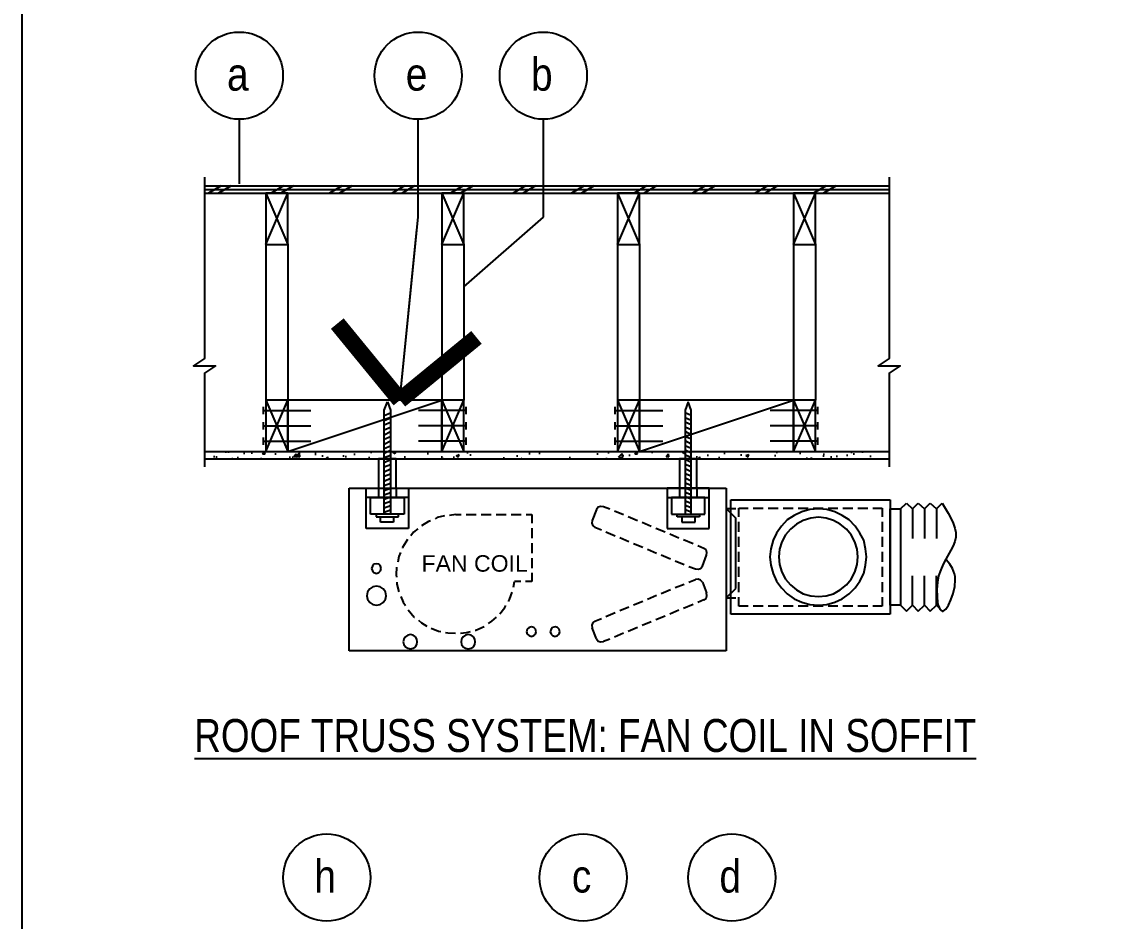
# Model space of a CAD drawing. Header units: inches. Extents: x -22 to 145, y -20 to 61.
# Drawn here: x 76.647 to 79.748, y 20.231 to 22.788 of the extents above; entities that cross this region are included whole.
import ezdxf
from ezdxf.enums import TextEntityAlignment as Align

# ---------------------------------------------------------------- set-up
doc = ezdxf.new("R2010")
doc.units = ezdxf.units.IN
doc.header["$MEASUREMENT"] = 0
doc.linetypes.add('DASHEDX2', pattern=[1.5, 1, -0.5])
for name, color, linetype in [('DET-3', 3, 'Continuous'), ('GEC_BORDER', 2, 'Continuous'), ('M-DET-MEDIUM', 3, 'Continuous'), ('M-DET-THIN', 9, 'Continuous'), ('M-DET-TXT', 2, 'Continuous')]:
    doc.layers.add(name, color=color, linetype=linetype)
doc.styles.add('16-SD6 64888$0$ARC-TEXT', font='arial.ttf', dxfattribs={"width": 0.86, "height": 4.5})
doc.styles.add('ARC-TEXT', font='arial.ttf', dxfattribs={"width": 1.00018, "height": 0.0938})
doc.dimstyles.new('GEC-DIMSTYLE$7', dxfattribs={"dimscale": 12, "dimtxt": 1.125, "dimasz": 0.03125, "dimexe": 0.0625, "dimexo": 0.0625, "dimgap": 0.0625, "dimtad": 1, "dimdec": 4, "dimzin": 3, "dimdsep": 46, "dimlunit": 4, "dimtxsty": 'ARC-TEXT', "dimblk1": 'LEADER-ARROW', "dimblk2": 'LEADER-ARROW', "dimsah": 1, "dimcen": 0.03125, "dimclrd": 1, "dimclrt": 2, "dimadec": 0, "dimazin": 0, "dimtfac": 1, "dimtdec": 4, "dimtix": 1, "dimtmove": 2, "dimatfit": 3, "dimldrblk": 'LEADER-ARROW', "dimfxl": 1, "dimfrac": 2, "dimtzin": 3, "dimarcsym": 0})

# ---------------------------------------------------------------- blocks, each defined once
blk = doc.blocks.new('LEADER-ARROW')
at = {"color": 1}
blk.add_line((0, 0), (-1.2999, 0), dxfattribs=at)
at = {"color": 1, "const_width": 0.125}
for points in [[(0, 0), (-0.5303, 0.5303)], [(0, 0), (-0.5303, -0.5303)]]:
    blk.add_lwpolyline(points, dxfattribs=at)
blk = doc.blocks.new('Note-ref')
at = {"linetype": 'Continuous', "ltscale": 6}
blk.add_circle((0.124, 0), 0.124, dxfattribs=at)
at = {"linetype": 'Continuous', "ltscale": 12, "style": 'ARC-TEXT', "width": 0.85}
blk.add_attdef('X', text='', height=0.093, dxfattribs=at).set_placement((0.1195, -0.0426), align=Align.CENTER)
blk = doc.blocks.new('*U1116')
at = {"layer": 'M-DET-MEDIUM'}
for p, q in [((0, 3.5), (0, 0)), ((1.5, 3.5), (0, 3.5)), ((1.5, 0), (1.5, 3.5)), ((0, 0), (1.5, 0))]:
    blk.add_line(p, q, dxfattribs=at)
at = {"layer": 'M-DET-THIN'}
for p, q in [((0, 3.5), (1.5, 0)), ((0, 0), (1.5, 3.5))]:
    blk.add_line(p, q, dxfattribs=at)
blk = doc.blocks.new('NAIL_LG')
at = {"layer": 'DET-3'}
for p, q in [((-0.25, 0.173), (0.25, 0.173)), ((0, 0.173), (0, -3.077))]:
    blk.add_line(p, q, dxfattribs=at)

msp = doc.modelspace()

# ---------------------------------------------------------------- hatches: boundary and pattern name
at = {"layer": 'M-DET-THIN'}
h = msp.add_hatch(dxfattribs=at)
h.set_pattern_fill('AR-CONC', color=9, scale=0.0125)
h.set_pattern_definition([(50, (84.21156, 17.25779), (0.0896575, -0.007844), [0.009375, -0.103125]), (355, (84.21156, 17.25779), (-0.0173439, 0.094024), [0.0075, -0.0825]), (100.4514, (84.21903, 17.25714), (0.0723136, 0.08618), [0.0079675, -0.0876428]), (46.1842, (84.21156, 17.28279), (0.1334052, -0.0206899), [0.0140625, -0.1546875]), (96.6356, (84.22268, 17.28107), (0.1168327, 0.1217648), [0.0119513, -0.1314642]), (351.1842, (84.21156, 17.2828), (0.1168327, 0.1217648), [0.01125, -0.12375]), (21, (84.22406, 17.27654), (0.0746134, -0.05032736), [0.009375, -0.103125]), (326, (84.22406, 17.27654), (0.0304144, 0.0906438), [0.0075, -0.0825]), (71.4514, (84.23028, 17.27235), (0.1050278, 0.0403164), [0.0079675, -0.0876428]), (37.5, (84.211562, 17.257794), (0.00151998, 0.04161173), [0, -0.0815, 0, -0.08375, 0, -0.0828125]), (7.5, (84.211562, 17.257794), (0.0328837, 0.04930146), [0, -0.04775, 0, -0.079625, 0, -0.0315625]), (327.5, (84.183687, 17.257794), (0.0667278, -0.00281936), [0, -0.03125, 0, -0.0975, 0, -0.129375]), (317.5, (84.17119, 17.257794), (0.07289827, 0.01251312), [0, -0.040625, 0, -0.06475, 0, -0.091875])])
h.paths.add_polyline_path([(78.53315, 21.5457), (78.53315, 21.56653), (78.40373, 21.56653), (77.69533, 21.56653), (77.69533, 21.5457)])
h.paths.add_polyline_path([(77.40373, 21.56653), (77.16699, 21.56653), (77.16699, 21.5457), (77.67769, 21.5457), (77.67769, 21.56653)])
h.paths.add_polyline_path([(78.55079, 21.56653), (78.55079, 21.5457), (79.11348, 21.5457), (79.11348, 21.56653)])

# ---------------------------------------------------------------- linework, layer by layer
at = {"layer": 'GEC_BORDER', "color": 3}
msp.add_lwpolyline([(86.1472, 27.34848), (76.6472, 27.34848), (76.6472, 17.67848), (86.1472, 17.67848)], close=True, dxfattribs=at)
at = {"layer": 'M-DET-MEDIUM'}
for p, q in [((77.16699, 22.32113), (79.11348, 22.32113)), ((79.11348, 22.31019), (77.16699, 22.31019)), ((77.16699, 22.30053), (79.11348, 22.30053)), ((77.21395, 22.32113), (77.17828, 22.30053)), ((77.24231, 22.32113), (77.20663, 22.30053)), ((77.39148, 22.32113), (77.35581, 22.30053)), ((77.41984, 22.32113), (77.38417, 22.30053)), ((77.55804, 22.32113), (77.52236, 22.30053)), ((77.58639, 22.32113), (77.55072, 22.30053)), ((77.73557, 22.32113), (77.6999, 22.30053)), ((77.76393, 22.32113), (77.72825, 22.30053)), ((77.90212, 22.32113), (77.86645, 22.30053)), ((77.93048, 22.32113), (77.89481, 22.30053)), ((78.07966, 22.32113), (78.04399, 22.30053)), ((78.10802, 22.32113), (78.07234, 22.30053)), ((78.24621, 22.32113), (78.21054, 22.30053)), ((78.27457, 22.32113), (78.2389, 22.30053)), ((78.42375, 22.32113), (78.38807, 22.30053)), ((78.4521, 22.32113), (78.41643, 22.30053)), ((78.5903, 22.32113), (78.55463, 22.30053)), ((78.61866, 22.32113), (78.58298, 22.30053)), ((78.76783, 22.32113), (78.73216, 22.30053)), ((78.79619, 22.32113), (78.76052, 22.30053)), ((78.93439, 22.32113), (78.89871, 22.30053)), ((78.96274, 22.32113), (78.92707, 22.30053)), ((77.34123, 22.1547), (77.34123, 21.71237)), ((77.40373, 22.1547), (77.40373, 21.71237)), ((77.84123, 22.1547), (77.84123, 21.71237)), ((77.90373, 22.1547), (77.90373, 21.71237)), ((78.34123, 22.1547), (78.34123, 21.71237)), ((78.40373, 22.1547), (78.40373, 21.71237)), ((78.84123, 22.1547), (78.84123, 21.71237)), ((78.90373, 22.1547), (78.90373, 21.71237)), ((77.67769, 21.68415), (77.68654, 21.70712)), ((77.68654, 21.70712), (77.69533, 21.68415)), ((78.54194, 21.70712), (78.53315, 21.68415)), ((78.55079, 21.68415), (78.54194, 21.70712)), ((77.67769, 21.38812), (77.67769, 21.68415)), ((77.69533, 21.68415), (77.69533, 21.38812)), ((78.53315, 21.68415), (78.53315, 21.38812)), ((78.55079, 21.38812), (78.55079, 21.68415)), ((77.16699, 21.5457), (79.11348, 21.5457)), ((77.57846, 21.46237), (78.65003, 21.46237)), ((77.57846, 20.99923), (77.57846, 21.46237)), ((77.62654, 21.34759), (77.62654, 21.46237)), ((77.62654, 21.4359), (77.62654, 21.46237)), ((77.66179, 21.46237), (77.66179, 21.4359)), ((77.71124, 21.46237), (77.71124, 21.4359)), ((77.74649, 21.46237), (77.74649, 21.34759)), ((77.74649, 21.46237), (77.74649, 21.4359)), ((78.482, 21.46237), (78.482, 21.34759)), ((78.482, 21.46237), (78.482, 21.4359)), ((78.51725, 21.46237), (78.51725, 21.4359)), ((78.5667, 21.46237), (78.5667, 21.4359)), ((78.60195, 21.34759), (78.60195, 21.46237)), ((78.60195, 21.4359), (78.60195, 21.46237)), ((78.65003, 21.46237), (78.65003, 20.99923)), ((77.74649, 21.4359), (77.62654, 21.4359)), ((77.63889, 21.4359), (77.73414, 21.4359)), ((77.63889, 21.38812), (77.63889, 21.4359)), ((77.73414, 21.4359), (77.73414, 21.38812)), ((78.49435, 21.4359), (78.49435, 21.38812)), ((78.5896, 21.38812), (78.5896, 21.4359)), ((77.67769, 21.39357), (77.69533, 21.40064)), ((78.65003, 21.40448), (78.67734, 21.40448)), ((78.65003, 21.40448), (78.67734, 21.37717)), ((77.73414, 21.38812), (77.63889, 21.38812)), ((77.71824, 21.38812), (77.65479, 21.38812)), ((77.65479, 21.38812), (77.65479, 21.38106)), ((77.65479, 21.38106), (77.71824, 21.38106)), ((77.66714, 21.38106), (77.70417, 21.38106)), ((77.66714, 21.36515), (77.66714, 21.38106)), ((77.70417, 21.36515), (77.66714, 21.36515)), ((77.70417, 21.38106), (77.70417, 21.36515)), ((77.71824, 21.38106), (77.71824, 21.38812)), ((78.49435, 21.38812), (78.5896, 21.38812)), ((78.51025, 21.38106), (78.51025, 21.38812)), ((78.51025, 21.38812), (78.57369, 21.38812)), ((78.57369, 21.38106), (78.51025, 21.38106)), ((78.56135, 21.38106), (78.52432, 21.38106)), ((78.52432, 21.38106), (78.52432, 21.36515)), ((78.52432, 21.36515), (78.56135, 21.36515)), ((78.56135, 21.36515), (78.56135, 21.38106)), ((78.57369, 21.38812), (78.57369, 21.38106)), ((78.67734, 21.17727), (78.67734, 21.37717)), ((77.74649, 21.34759), (77.62654, 21.34759)), ((77.76087, 21.33674), (77.75322, 21.32693)), ((77.77288, 21.34659), (77.76087, 21.33674)), ((78.482, 21.34759), (78.60195, 21.34759)), ((77.74341, 21.31598), (77.72919, 21.29304)), ((77.72919, 21.29304), (77.72919, 21.29197)), ((78.65003, 21.14994), (78.67734, 21.17727)), ((78.65003, 21.14994), (78.67734, 21.14994)), ((78.65003, 20.99923), (77.57846, 20.99923))]:
    msp.add_line(p, q, dxfattribs=at)
for points in [[(77.40373, 21.56653), (77.84123, 21.56653), (77.84123, 21.71237), (77.40373, 21.71237)], [(78.40373, 21.56653), (78.84123, 21.56653), (78.84123, 21.71237), (78.40373, 21.71237)], [(77.66179, 21.46237), (77.71124, 21.46237), (77.71124, 21.5457), (77.66179, 21.5457)]]:
    msp.add_lwpolyline(points, close=True, dxfattribs=at)
at = {"layer": 'M-DET-THIN', "color": 9}
for p, q in [((77.40373, 21.56653), (77.84123, 21.71237)), ((78.40373, 21.56653), (78.84123, 21.71237)), ((77.67769, 21.66873), (77.69533, 21.67578)), ((78.55079, 21.66873), (78.53315, 21.67578)), ((77.67769, 21.6546), (77.69533, 21.66166)), ((77.67769, 21.64226), (77.69533, 21.64931)), ((78.55079, 21.6546), (78.53315, 21.66166)), ((78.55079, 21.64226), (78.53315, 21.64931)), ((77.67769, 21.62819), (77.69533, 21.63518)), ((77.67769, 21.61406), (77.69533, 21.62285)), ((78.55079, 21.62819), (78.53315, 21.63518)), ((78.55079, 21.61406), (78.53315, 21.62285)), ((77.67769, 21.60172), (77.69533, 21.60878)), ((77.67769, 21.58759), (77.69533, 21.59644)), ((77.67769, 21.57524), (77.69533, 21.58231)), ((78.55079, 21.60172), (78.53315, 21.60878)), ((78.55079, 21.58759), (78.53315, 21.59644)), ((78.55079, 21.57524), (78.53315, 21.58231)), ((77.16699, 21.56653), (79.11348, 21.56653)), ((77.67769, 21.56112), (77.69533, 21.56997)), ((77.67769, 21.54878), (77.69533, 21.55584)), ((78.55079, 21.56112), (78.53315, 21.56997)), ((78.55079, 21.54878), (78.53315, 21.55584)), ((77.67769, 21.53466), (77.69533, 21.54349)), ((77.67769, 21.52231), (77.69533, 21.52937)), ((77.67769, 21.50824), (77.69533, 21.51702)), ((78.55079, 21.53466), (78.53315, 21.54349)), ((78.55079, 21.52231), (78.53315, 21.52937)), ((78.55079, 21.50824), (78.53315, 21.51702)), ((77.67769, 21.4959), (77.69533, 21.50289)), ((77.67769, 21.48177), (77.69533, 21.49056)), ((78.55079, 21.4959), (78.53315, 21.50289)), ((78.55079, 21.48177), (78.53315, 21.49056)), ((77.62654, 21.46237), (77.74649, 21.46237)), ((77.62654, 21.46237), (77.74649, 21.46237)), ((77.67769, 21.46943), (77.69533, 21.47649)), ((77.67769, 21.4553), (77.69533, 21.46237)), ((78.60195, 21.46237), (78.482, 21.46237)), ((78.60195, 21.46237), (78.482, 21.46237)), ((78.55079, 21.46943), (78.53315, 21.47649)), ((78.55079, 21.4553), (78.53315, 21.46237)), ((77.67769, 21.44295), (77.69533, 21.45002)), ((77.67769, 21.43061), (77.69533, 21.43768)), ((77.67769, 21.41826), (77.69533, 21.42533)), ((78.482, 21.4359), (78.60195, 21.4359)), ((78.5896, 21.4359), (78.49435, 21.4359)), ((78.55079, 21.44295), (78.53315, 21.45002)), ((78.55079, 21.43061), (78.53315, 21.43768)), ((78.55079, 21.41826), (78.53315, 21.42533)), ((78.66315, 21.42851), (79.11648, 21.42851)), ((78.66315, 21.10409), (78.66315, 21.42851)), ((79.11648, 21.42851), (79.11648, 21.10409)), ((77.67769, 21.40591), (77.69533, 21.41298)), ((78.55079, 21.40591), (78.53315, 21.41298)), ((78.55079, 21.39357), (78.53315, 21.40064)), ((78.68609, 21.38044), (78.68609, 21.40554)), ((78.68609, 21.40554), (78.71229, 21.40554)), ((78.72651, 21.40554), (78.75489, 21.40554)), ((78.76911, 21.40554), (78.79752, 21.40554)), ((78.8117, 21.40554), (78.84012, 21.40554)), ((78.86522, 21.39462), (78.84339, 21.38481)), ((78.8543, 21.40554), (78.88271, 21.40554)), ((78.88816, 21.40121), (78.86522, 21.39462)), ((78.9122, 21.40337), (78.88816, 21.40121)), ((78.89691, 21.40554), (78.92532, 21.40554)), ((78.93623, 21.40121), (78.9122, 21.40337)), ((78.95917, 21.39462), (78.93623, 21.40121)), ((78.93951, 21.40554), (78.96792, 21.40554)), ((78.97993, 21.38481), (78.95917, 21.39462)), ((78.9821, 21.40554), (79.01051, 21.40554)), ((79.0247, 21.40554), (79.05311, 21.40554)), ((79.0673, 21.40554), (79.09354, 21.40554)), ((79.09354, 21.40554), (79.09354, 21.38044)), ((79.11648, 21.40337), (79.14595, 21.40337)), ((79.11648, 21.1292), (79.11648, 21.40337)), ((79.14595, 21.40337), (79.16234, 21.41977)), ((79.14595, 21.40337), (79.14595, 21.1292)), ((79.16234, 21.41977), (79.17984, 21.40337)), ((79.17984, 21.40337), (79.1962, 21.41977)), ((79.17984, 21.40337), (79.17984, 21.31928)), ((79.1962, 21.41977), (79.21369, 21.40337)), ((79.21369, 21.40337), (79.23008, 21.41977)), ((79.21369, 21.40337), (79.21369, 21.31928)), ((79.23008, 21.41977), (79.24755, 21.40337)), ((79.24755, 21.40337), (79.26393, 21.41977)), ((79.24755, 21.40337), (79.24755, 21.31928)), ((79.26393, 21.41977), (79.2814, 21.39136)), ((78.68609, 21.33784), (78.68609, 21.36621)), ((78.82373, 21.3717), (78.80734, 21.35424)), ((78.84339, 21.38481), (78.82373, 21.3717)), ((78.8685, 21.37059), (78.84994, 21.35967)), ((78.89036, 21.37717), (78.8685, 21.37059)), ((78.9122, 21.37934), (78.89036, 21.37717)), ((78.93406, 21.37717), (78.9122, 21.37934)), ((78.95479, 21.37059), (78.93406, 21.37717)), ((78.97445, 21.35967), (78.95479, 21.37059)), ((78.9996, 21.3717), (78.97993, 21.38481)), ((79.01705, 21.35424), (78.9996, 21.3717)), ((79.09354, 21.36621), (79.09354, 21.33784)), ((79.2814, 21.39136), (79.28906, 21.37717)), ((79.28906, 21.37717), (79.29562, 21.36295)), ((79.29562, 21.36295), (79.29998, 21.34876)), ((78.79314, 21.33458), (78.78329, 21.3138)), ((78.80734, 21.35424), (78.79314, 21.33458)), ((78.83248, 21.34549), (78.81825, 21.32909)), ((78.84994, 21.35967), (78.83248, 21.34549)), ((78.99195, 21.34549), (78.97445, 21.35967)), ((79.00504, 21.32909), (78.99195, 21.34549)), ((79.03017, 21.33458), (79.01705, 21.35424)), ((79.04109, 21.3138), (79.03017, 21.33458)), ((79.29998, 21.34876), (79.30326, 21.33564)), ((79.30326, 21.33564), (79.30326, 21.32255)), ((78.68609, 21.29524), (78.68609, 21.32361)), ((78.78329, 21.3138), (78.77676, 21.28977)), ((78.80844, 21.30943), (78.80185, 21.28867)), ((78.81825, 21.32909), (78.80844, 21.30943)), ((79.01599, 21.30943), (79.00504, 21.32909)), ((79.02253, 21.28867), (79.01599, 21.30943)), ((79.04656, 21.28977), (79.04109, 21.3138)), ((79.09354, 21.32361), (79.09354, 21.29524)), ((79.29998, 21.31053), (79.29562, 21.29852)), ((79.30326, 21.32255), (79.29998, 21.31053)), ((78.68609, 21.25265), (78.68609, 21.28102)), ((78.77676, 21.28977), (78.77455, 21.26683)), ((78.80185, 21.28867), (78.79969, 21.26683)), ((79.0247, 21.26683), (79.02253, 21.28867)), ((79.04874, 21.26683), (79.04656, 21.28977)), ((79.09354, 21.28102), (79.09354, 21.25265)), ((79.28906, 21.28539), (79.27485, 21.26029)), ((79.29562, 21.29852), (79.28906, 21.28539)), ((78.68609, 21.21005), (78.68609, 21.23842)), ((78.77455, 21.26683), (78.77676, 21.2428)), ((78.77676, 21.2428), (78.78329, 21.21986)), ((78.79969, 21.26683), (78.80185, 21.245)), ((78.80185, 21.245), (78.80844, 21.22313)), ((79.01599, 21.22313), (79.02253, 21.245)), ((79.02253, 21.245), (79.0247, 21.26683)), ((79.04109, 21.21986), (79.04656, 21.2428)), ((79.04656, 21.2428), (79.04874, 21.26683)), ((79.09354, 21.23842), (79.09354, 21.21005)), ((79.26721, 21.24607), (79.26065, 21.22967)), ((79.27485, 21.26029), (79.26721, 21.24607)), ((79.28576, 21.24607), (79.27596, 21.25808)), ((79.2934, 21.23405), (79.28576, 21.24607)), ((78.78329, 21.21986), (78.79314, 21.19804)), ((78.80844, 21.22313), (78.81825, 21.20346)), ((79.00504, 21.20346), (79.01599, 21.22313)), ((79.03017, 21.19804), (79.04109, 21.21986)), ((79.17984, 21.1292), (79.17984, 21.21332)), ((79.21369, 21.1292), (79.21369, 21.21332)), ((79.24755, 21.1292), (79.24755, 21.21332)), ((79.25407, 21.21332), (79.25082, 21.19471)), ((79.26065, 21.22967), (79.25407, 21.21332)), ((79.29673, 21.22641), (79.2934, 21.23405)), ((79.29889, 21.21876), (79.29673, 21.22641)), ((79.30106, 21.21111), (79.29889, 21.21876)), ((79.30106, 21.20129), (79.30106, 21.21111)), ((78.68609, 21.16635), (78.68609, 21.19471)), ((78.79314, 21.19804), (78.80734, 21.17835)), ((78.80734, 21.17835), (78.82373, 21.16197)), ((78.81825, 21.20346), (78.83248, 21.18707)), ((78.83248, 21.18707), (78.84994, 21.17288)), ((78.97445, 21.17288), (78.99195, 21.18707)), ((78.99195, 21.18707), (79.00504, 21.20346)), ((78.9996, 21.16197), (79.01705, 21.17835)), ((79.01705, 21.17835), (79.03017, 21.19804)), ((79.09354, 21.19471), (79.09354, 21.16635)), ((79.25082, 21.19471), (79.24863, 21.17399)), ((79.29562, 21.16308), (79.29998, 21.18274)), ((79.29998, 21.18274), (79.30106, 21.20129)), ((78.68609, 21.12703), (78.68609, 21.15214)), ((78.82373, 21.16197), (78.84339, 21.14775)), ((78.84339, 21.14775), (78.86522, 21.13794)), ((78.84994, 21.17288), (78.8685, 21.16197)), ((78.8685, 21.16197), (78.89036, 21.1565)), ((78.89036, 21.1565), (78.9122, 21.15433)), ((78.9122, 21.15433), (78.93406, 21.1565)), ((78.93406, 21.1565), (78.95479, 21.16197)), ((78.95479, 21.16197), (78.97445, 21.17288)), ((78.95917, 21.13794), (78.97993, 21.14775)), ((78.97993, 21.14775), (78.9996, 21.16197)), ((79.09354, 21.15214), (79.09354, 21.12703)), ((79.24863, 21.17399), (79.24974, 21.15433)), ((79.24974, 21.15433), (79.25082, 21.13683)), ((79.28906, 21.14447), (79.29562, 21.16308)), ((78.71229, 21.12703), (78.68609, 21.12703)), ((78.75489, 21.12703), (78.72651, 21.12703)), ((78.79752, 21.12703), (78.76911, 21.12703)), ((78.84012, 21.12703), (78.8117, 21.12703)), ((78.88271, 21.12703), (78.8543, 21.12703)), ((78.86522, 21.13794), (78.88816, 21.13139)), ((78.88816, 21.13139), (78.9122, 21.1292)), ((78.92532, 21.12703), (78.89691, 21.12703)), ((78.9122, 21.1292), (78.93623, 21.13139)), ((78.93623, 21.13139), (78.95917, 21.13794)), ((78.96792, 21.12703), (78.93951, 21.12703)), ((79.01051, 21.12703), (78.9821, 21.12703)), ((79.05311, 21.12703), (79.0247, 21.12703)), ((79.09354, 21.12703), (79.0673, 21.12703)), ((79.14595, 21.1292), (79.11648, 21.1292)), ((79.14595, 21.1292), (79.16234, 21.11279)), ((79.16234, 21.11279), (79.17984, 21.1292)), ((79.17984, 21.1292), (79.1962, 21.11279)), ((79.1962, 21.11279), (79.21369, 21.1292)), ((79.21369, 21.1292), (79.23008, 21.11279)), ((79.23008, 21.11279), (79.24755, 21.1292)), ((79.24755, 21.1292), (79.26393, 21.11279)), ((79.25082, 21.13683), (79.25302, 21.1292)), ((79.25302, 21.1292), (79.25518, 21.12264)), ((79.25518, 21.12264), (79.25738, 21.11828)), ((79.25738, 21.11828), (79.26065, 21.11501)), ((79.26065, 21.11501), (79.26393, 21.11279)), ((79.26721, 21.11279), (79.27049, 21.11501)), ((79.27049, 21.11501), (79.27485, 21.11828)), ((79.27485, 21.11828), (79.27812, 21.12375)), ((79.27812, 21.12375), (79.28248, 21.1292)), ((79.28248, 21.1292), (79.28906, 21.14447)), ((79.11648, 21.10409), (78.66315, 21.10409)), ((79.26393, 21.11279), (79.26721, 21.11279))]:
    msp.add_line(p, q, dxfattribs=at)
at = {"layer": 'M-DET-THIN', "linetype": 'DASHEDX2', "ltscale": 0.05}
for p, q in [((78.28083, 21.40121), (78.26881, 21.37059)), ((78.28631, 21.40775), (78.28083, 21.40121)), ((78.29284, 21.40992), (78.28631, 21.40775)), ((78.30159, 21.40885), (78.29284, 21.40992)), ((78.31905, 21.40227), (78.30159, 21.40885)), ((78.35839, 21.38588), (78.33218, 21.39683)), ((77.80347, 21.36732), (77.78381, 21.3553)), ((77.80894, 21.36952), (77.80347, 21.36732)), ((77.8286, 21.37823), (77.82207, 21.37496)), ((77.84937, 21.38371), (77.8286, 21.37823)), ((77.88102, 21.38698), (77.86356, 21.38481)), ((77.88102, 21.38698), (77.89635, 21.38698)), ((77.91053, 21.38698), (77.93895, 21.38698)), ((77.95313, 21.38698), (77.98154, 21.38698)), ((77.99573, 21.38698), (78.02414, 21.38698)), ((78.03833, 21.38698), (78.06674, 21.38698)), ((78.08092, 21.38698), (78.09732, 21.38698)), ((78.09732, 21.38698), (78.09732, 21.36295)), ((78.26881, 21.37059), (78.26771, 21.36295)), ((78.26771, 21.36295), (78.27098, 21.3553)), ((78.39771, 21.36952), (78.3715, 21.38044)), ((78.43703, 21.35314), (78.41083, 21.36405)), ((78.09732, 21.34876), (78.09732, 21.32035)), ((78.27098, 21.3553), (78.27646, 21.35092)), ((78.27646, 21.35092), (78.29502, 21.34329)), ((78.30814, 21.33784), (78.33434, 21.32693)), ((78.47637, 21.33674), (78.45016, 21.34765)), ((78.51569, 21.32035), (78.48945, 21.33126)), ((78.09732, 21.30616), (78.09732, 21.27775)), ((78.34746, 21.32145), (78.37367, 21.31053)), ((78.38679, 21.30505), (78.413, 21.29414)), ((78.55608, 21.30395), (78.52877, 21.3149)), ((77.72375, 21.27885), (77.71937, 21.26793)), ((78.42612, 21.28867), (78.45232, 21.27775)), ((78.46544, 21.27231), (78.49165, 21.26136)), ((78.5867, 21.29087), (78.56921, 21.29852)), ((78.58232, 21.24063), (78.59435, 21.27121)), ((78.59324, 21.28649), (78.5867, 21.29087)), ((78.59541, 21.27885), (78.59324, 21.28649)), ((78.59435, 21.27121), (78.59541, 21.27885)), ((77.64399, 21.24063), (77.64182, 21.23405)), ((77.64837, 21.24607), (77.64399, 21.24063)), ((77.65601, 21.24717), (77.64837, 21.24607)), ((77.66255, 21.24607), (77.65601, 21.24717)), ((77.66693, 21.24063), (77.66255, 21.24607)), ((77.66913, 21.23405), (77.66693, 21.24063)), ((77.71937, 21.26793), (77.7161, 21.25154)), ((78.09732, 21.26356), (78.09732, 21.23515)), ((78.50477, 21.25592), (78.53098, 21.245)), ((78.54406, 21.23952), (78.56266, 21.23298)), ((78.57685, 21.23405), (78.58232, 21.24063)), ((77.64182, 21.23405), (77.64399, 21.22751)), ((77.64399, 21.22751), (77.64837, 21.22203)), ((77.64837, 21.22203), (77.65601, 21.21986)), ((77.65601, 21.21986), (77.66255, 21.22203)), ((77.66255, 21.22203), (77.66693, 21.22751)), ((77.66693, 21.22751), (77.66913, 21.23405)), ((77.71283, 21.23736), (77.71173, 21.21549)), ((77.71173, 21.21549), (77.71283, 21.20895)), ((78.09732, 21.22096), (78.09732, 21.19693)), ((78.56266, 21.23298), (78.57031, 21.23188)), ((78.57031, 21.23188), (78.57685, 21.23405)), ((77.63634, 21.17616), (77.62981, 21.16741)), ((77.64509, 21.18163), (77.63634, 21.17616)), ((77.65601, 21.1838), (77.64509, 21.18163)), ((77.66586, 21.18163), (77.65601, 21.1838)), ((77.67457, 21.17616), (77.66586, 21.18163)), ((77.68115, 21.16741), (77.67457, 21.17616)), ((77.7139, 21.19471), (77.7139, 21.18929)), ((77.7139, 21.18929), (77.71937, 21.16741)), ((78.04487, 21.18055), (78.04818, 21.19693)), ((78.06564, 21.19693), (78.04818, 21.19693)), ((78.09732, 21.19693), (78.07982, 21.19693)), ((78.50477, 21.17944), (78.53098, 21.18929)), ((78.54406, 21.19471), (78.56266, 21.20237)), ((78.57031, 21.20346), (78.56266, 21.20237)), ((78.57685, 21.20021), (78.57031, 21.20346)), ((78.58232, 21.19471), (78.57685, 21.20021)), ((78.58232, 21.19471), (78.59435, 21.16413)), ((77.62981, 21.16741), (77.6287, 21.1565)), ((77.6287, 21.1565), (77.62981, 21.14669)), ((77.62981, 21.14669), (77.63634, 21.13683)), ((77.67457, 21.13683), (77.68115, 21.14669)), ((77.68332, 21.1565), (77.68115, 21.16741)), ((77.68115, 21.14669), (77.68332, 21.1565)), ((77.72481, 21.15433), (77.73139, 21.13794)), ((78.03068, 21.14011), (78.03395, 21.14558)), ((78.03395, 21.14558), (78.0416, 21.16635)), ((78.42612, 21.14669), (78.45232, 21.15761)), ((78.46544, 21.16308), (78.49165, 21.17399)), ((78.5867, 21.14447), (78.59324, 21.14886)), ((78.59324, 21.14886), (78.59541, 21.1565)), ((78.59541, 21.1565), (78.59435, 21.16413)), ((77.63634, 21.13683), (77.64509, 21.13139)), ((77.64509, 21.13139), (77.65601, 21.1292)), ((77.65601, 21.1292), (77.66586, 21.13139)), ((77.66586, 21.13139), (77.67457, 21.13683)), ((77.73139, 21.13794), (77.73794, 21.12811)), ((77.74557, 21.11611), (77.76307, 21.09534)), ((78.00664, 21.10515), (78.02087, 21.12264)), ((78.02087, 21.12264), (78.02304, 21.12811)), ((78.34746, 21.1139), (78.37367, 21.12481)), ((78.38679, 21.13028), (78.413, 21.1412)), ((78.51569, 21.11501), (78.48945, 21.10409)), ((78.55608, 21.13139), (78.52877, 21.12045)), ((78.5867, 21.14447), (78.56921, 21.13683)), ((77.76307, 21.09534), (77.76413, 21.09534)), ((77.7751, 21.0866), (77.78381, 21.07896)), ((77.97389, 21.07785), (77.98371, 21.08443)), ((77.98371, 21.08443), (77.99683, 21.09534)), ((78.27646, 21.08443), (78.27098, 21.08004)), ((78.27646, 21.08443), (78.29502, 21.09207)), ((78.30814, 21.09751), (78.33434, 21.10845)), ((78.47637, 21.09862), (78.45016, 21.08768)), ((77.78381, 21.07896), (77.79909, 21.07021)), ((77.81111, 21.06366), (77.83188, 21.05602)), ((77.83188, 21.05602), (77.83842, 21.05491)), ((77.85154, 21.05163), (77.85808, 21.05052)), ((77.89414, 21.04947), (77.91164, 21.05163)), ((77.91164, 21.05163), (77.92255, 21.05491)), ((77.93673, 21.05819), (77.93783, 21.05819)), ((77.93783, 21.05819), (77.96187, 21.06913)), ((78.0842, 21.06149), (78.08202, 21.05385)), ((78.08202, 21.05385), (78.0842, 21.04727)), ((78.08967, 21.06582), (78.0842, 21.06149)), ((78.09621, 21.06802), (78.08967, 21.06582)), ((78.1028, 21.06582), (78.09621, 21.06802)), ((78.10823, 21.06149), (78.1028, 21.06582)), ((78.10933, 21.05385), (78.10823, 21.06149)), ((78.10823, 21.04727), (78.10933, 21.05385)), ((78.15193, 21.06149), (78.14977, 21.05385)), ((78.14977, 21.05385), (78.15193, 21.04727)), ((78.1563, 21.06582), (78.15193, 21.06149)), ((78.16395, 21.06802), (78.1563, 21.06582)), ((78.17049, 21.06582), (78.16395, 21.06802)), ((78.17487, 21.06149), (78.17049, 21.06582)), ((78.17707, 21.05385), (78.17487, 21.06149)), ((78.17487, 21.04727), (78.17707, 21.05385)), ((78.27098, 21.08004), (78.26771, 21.0724)), ((78.26771, 21.0724), (78.26881, 21.06477)), ((78.28083, 21.03419), (78.26881, 21.06477)), ((78.39771, 21.06582), (78.3715, 21.05491)), ((78.43703, 21.08221), (78.41083, 21.07129)), ((77.73356, 21.03308), (77.73139, 21.02544)), ((77.73139, 21.02544), (77.73356, 21.01778)), ((77.73794, 21.03961), (77.73356, 21.03308)), ((77.74447, 21.04399), (77.73794, 21.03961)), ((77.75212, 21.04619), (77.74447, 21.04399)), ((77.7598, 21.04399), (77.75212, 21.04619)), ((77.76635, 21.03961), (77.7598, 21.04399)), ((77.77072, 21.03308), (77.76635, 21.03961)), ((77.77178, 21.02544), (77.77072, 21.03308)), ((77.77072, 21.01778), (77.77178, 21.02544)), ((77.85808, 21.05052), (77.87995, 21.04947)), ((77.89741, 21.03308), (77.89635, 21.02544)), ((77.89635, 21.02544), (77.89741, 21.01778)), ((77.90179, 21.03961), (77.89741, 21.03308)), ((77.90832, 21.04399), (77.90179, 21.03961)), ((77.91597, 21.04619), (77.90832, 21.04399)), ((77.92472, 21.04399), (77.91597, 21.04619)), ((77.9313, 21.03961), (77.92472, 21.04399)), ((77.93563, 21.03308), (77.9313, 21.03961)), ((77.93673, 21.02544), (77.93563, 21.03308)), ((77.93563, 21.01778), (77.93673, 21.02544)), ((78.0842, 21.04727), (78.08967, 21.04289)), ((78.08967, 21.04289), (78.09621, 21.04072)), ((78.09621, 21.04072), (78.1028, 21.04289)), ((78.1028, 21.04289), (78.10823, 21.04727)), ((78.15193, 21.04727), (78.1563, 21.04289)), ((78.1563, 21.04289), (78.16395, 21.04072)), ((78.16395, 21.04072), (78.17049, 21.04289)), ((78.17049, 21.04289), (78.17487, 21.04727)), ((78.28083, 21.03419), (78.28631, 21.02761)), ((78.28631, 21.02761), (78.29284, 21.02544)), ((78.29284, 21.02544), (78.30159, 21.02653)), ((78.31905, 21.03308), (78.30159, 21.02653)), ((78.35839, 21.04947), (78.33218, 21.03852)), ((77.73356, 21.01778), (77.73794, 21.0112)), ((77.73794, 21.0112), (77.74447, 21.00686)), ((77.74447, 21.00686), (77.75212, 21.00575)), ((77.75212, 21.00575), (77.7598, 21.00686)), ((77.7598, 21.00686), (77.76635, 21.0112)), ((77.76635, 21.0112), (77.77072, 21.01778)), ((77.89741, 21.01778), (77.90179, 21.0112)), ((77.90179, 21.0112), (77.90832, 21.00686)), ((77.90832, 21.00686), (77.91597, 21.00575)), ((77.91597, 21.00575), (77.92472, 21.00686)), ((77.92472, 21.00686), (77.9313, 21.0112)), ((77.9313, 21.0112), (77.93563, 21.01778))]:
    msp.add_line(p, q, dxfattribs=at)
at = {"layer": 'M-DET-THIN', "color": 9}
for points in [[(77.16699, 22.34628), (77.16699, 21.83046), (77.13574, 21.80963), (77.19824, 21.80963), (77.16699, 21.7888), (77.16699, 21.52272)], [(79.11348, 22.34628), (79.11348, 21.83046), (79.08223, 21.80963), (79.14473, 21.80963), (79.11348, 21.7888), (79.11348, 21.52272)]]:
    msp.add_lwpolyline(points, dxfattribs=at)
msp.add_lwpolyline([(78.51725, 21.46237), (78.5667, 21.46237), (78.5667, 21.5457), (78.51725, 21.5457)], close=True, dxfattribs=at)

# ---------------------------------------------------------------- block references
at = {"layer": 'M-DET-MEDIUM', "xscale": 0.04166666666666666, "yscale": 0.04166666666666666, "zscale": 0.04166666666666666}
for p in [(77.34123, 22.1547), (77.84123, 22.1547), (78.34123, 22.1547), (78.84123, 22.1547), (77.34123, 21.56653), (77.84123, 21.56653), (78.34123, 21.56653), (78.84123, 21.56653)]:
    msp.add_blockref('*U1116', p, dxfattribs=at)
at = {"layer": 'M-DET-MEDIUM', "yscale": 0.04166666666666666, "zscale": 0.04166666666666666}
for p, xscale, rotation in [((77.34123, 21.68291), 0.04166666666666666, 90), ((77.90373, 21.68291), -0.04166666666666666, 270), ((78.34123, 21.68291), 0.04166666666666666, 90), ((78.90373, 21.68291), -0.04166666666666666, 270), ((77.34123, 21.63945), 0.04166666666666666, 90), ((77.90373, 21.63945), -0.04166666666666666, 270), ((78.34123, 21.63945), 0.04166666666666666, 90), ((78.90373, 21.63945), -0.04166666666666666, 270), ((77.34123, 21.59599), 0.04166666666666666, 90), ((77.90373, 21.59599), -0.04166666666666666, 270), ((78.34123, 21.59599), 0.04166666666666666, 90), ((78.90373, 21.59599), -0.04166666666666666, 270)]:
    msp.add_blockref('NAIL_LG', p, dxfattribs=dict(at, xscale=xscale, rotation=rotation))
at = {"layer": 'M-DET-TXT'}
ref = msp.add_blockref('Note-ref', (77.14183, 22.63472), dxfattribs=dict(at, zscale=0.04166666666666666))
ref.add_attrib('X', 'a', dxfattribs={"layer": '0', "linetype": 'Continuous', "ltscale": 12, "height": 0.09302, "style": 'ARC-TEXT', "width": 0.850153}).set_placement((77.26138, 22.59209), align=Align.CENTER)
ref = msp.add_blockref('Note-ref', (77.65008, 22.63472), dxfattribs=dict(at, zscale=0.04166666666666666))
ref.add_attrib('X', 'e', dxfattribs={"layer": '0', "linetype": 'Continuous', "ltscale": 12, "height": 0.09302, "style": 'ARC-TEXT', "width": 0.850153}).set_placement((77.76962, 22.59209), align=Align.CENTER)
ref = msp.add_blockref('Note-ref', (78.00614, 22.63472), dxfattribs=dict(at, zscale=0.04166666666666666))
ref.add_attrib('X', 'b', dxfattribs={"layer": '0', "linetype": 'Continuous', "ltscale": 12, "height": 0.09302, "style": 'ARC-TEXT', "width": 0.850153}).set_placement((78.12568, 22.59209), align=Align.CENTER)
ref = msp.add_blockref('Note-ref', (77.39029, 20.35526), dxfattribs=dict(at, zscale=0.04166666666666666))
ref.add_attrib('X', 'h', dxfattribs={"layer": '0', "linetype": 'Continuous', "ltscale": 12, "height": 0.09302, "style": 'ARC-TEXT', "width": 0.850153}).set_placement((77.50983, 20.31262), align=Align.CENTER)
ref = msp.add_blockref('Note-ref', (78.11926, 20.35526), dxfattribs=dict(at, zscale=0.04166666666666666))
ref.add_attrib('X', 'c', dxfattribs={"layer": '0', "linetype": 'Continuous', "ltscale": 12, "height": 0.09302, "style": 'ARC-TEXT', "width": 0.850153}).set_placement((78.23881, 20.31262), align=Align.CENTER)
ref = msp.add_blockref('Note-ref', (78.54201, 20.35526), dxfattribs=dict(at, zscale=0.04166666666666666))
ref.add_attrib('X', 'd', dxfattribs={"layer": '0', "linetype": 'Continuous', "ltscale": 12, "height": 0.09302, "style": 'ARC-TEXT', "width": 0.850153}).set_placement((78.66156, 20.31262), align=Align.CENTER)

# ---------------------------------------------------------------- texts
at = {"layer": 'M-DET-THIN', "linetype": 'DASHEDX2', "ltscale": 0.05, "style": '16-SD6 64888$0$ARC-TEXT', "width": 1.00018}
msp.add_text('FAN COIL', height=0.046875, dxfattribs=at).set_placement((77.78379, 21.2247))
at = {"layer": 'M-DET-TXT', "style": 'ARC-TEXT', "width": 0.8}
msp.add_text('%%UROOF TRUSS SYSTEM: FAN COIL IN SOFFIT', height=0.09375, dxfattribs=at).set_placement((77.13776, 20.71218))

# ---------------------------------------------------------------- leaders
at = {"layer": 'M-DET-TXT', "has_arrowhead": 0}
for points in [[(77.26586, 22.32759), (77.26586, 22.51069)], [(77.90373, 22.0343), (78.13017, 22.2325), (78.13017, 22.51069)]]:
    msp.add_leader(points, dimstyle='GEC-DIMSTYLE$7', override={"dimclrd": 0}, dxfattribs=at)
at = {"layer": 'M-DET-TXT'}
msp.add_leader([(77.72244, 21.71237), (77.77411, 22.2325), (77.77411, 22.51069)], dimstyle='GEC-DIMSTYLE$7', override={"dimclrd": 0}, dxfattribs=at)

doc.saveas('drawing.dxf')
